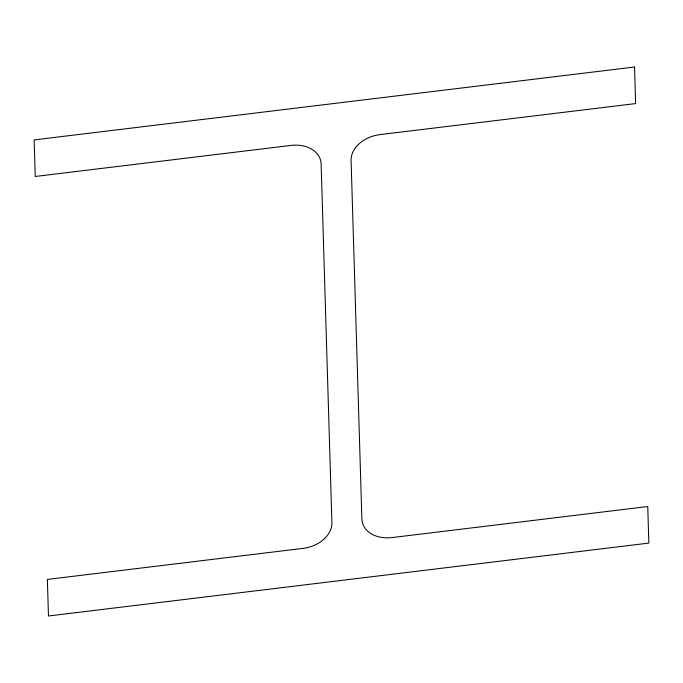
<?xml version="1.0" encoding="UTF-8"?>
<svg xmlns="http://www.w3.org/2000/svg" width="683" height="683" viewBox="0 0 683 683"><rect width="100%" height="100%" fill="white"/><g stroke="black" fill="none" stroke-linecap="round" stroke-linejoin="round"><path stroke-width="1.02" d="M634.524 67.011L34.15 139.904L35.251 176.47L290.975 145.419A29.847 21.967 -13.2 0 1 321.121 164.005L331.912 522.632A29.847 21.967 -13.2 0 1 303.098 548.372L47.375 579.423L48.476 615.989L648.85 543.096L647.749 506.53L392.025 537.581A29.847 21.967 -13.2 0 1 361.879 518.995L351.088 160.368A29.847 21.967 -13.2 0 1 379.902 134.628L635.625 103.577L634.524 67.011"/></g></svg>
